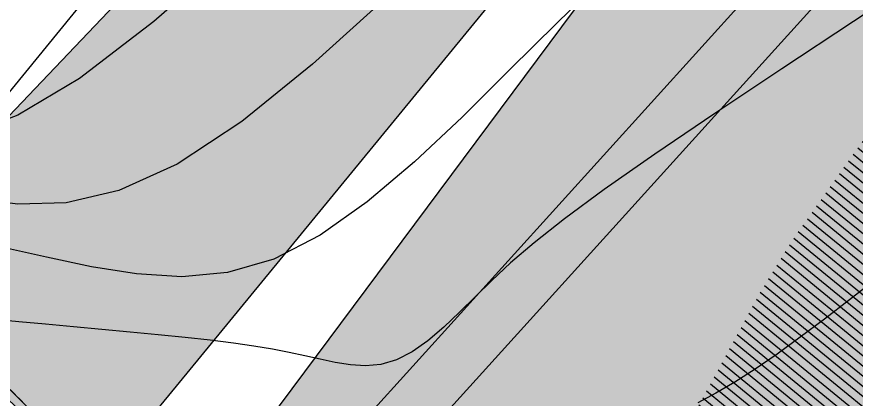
# Model space of a CAD drawing. Extents: x -196763 to -87592, y -65703 to -55832.
# Drawn here: x -87747.4 to -87727.44, y -65536.23 to -65527.14 of the extents above; entities that cross this region are included whole.
import ezdxf

# ---------------------------------------------------------------- set-up
doc = ezdxf.new("R2010")
doc.units = 0
doc.header["$MEASUREMENT"] = 0
for name, color, linetype in [('0_PROP.corte', 10, 'Continuous'), ('0_PROP.trama', 251, 'Continuous'), ('0_PROP.vista4', 140, 'Continuous'), ('0_PROPfinal', 4, 'Continuous'), ('0_tramas piso0', 7, 'Continuous'), ('CV', 8, 'Continuous'), ('CVD', 6, 'Continuous')]:
    doc.layers.add(name, color=color, linetype=linetype)

msp = doc.modelspace()

# ---------------------------------------------------------------- hatches: boundary and pattern name
at = {"layer": '0_PROP.trama'}
h = msp.add_hatch(dxfattribs=at)
h.set_pattern_fill('ANSI31', color=5, scale=1.5, angle=-42.14304215208207)
h.set_pattern_definition([(320.7139156958359, (-87565.58503045063, -65839.24052635212), (0.118723670199725, 0.1451238785807041), [])])
h.paths.add_polyline_path([(-87702.04703608042, -65510.92768437375), (-87708.36357994455, -65507.24827431946), (-87719.55484973677, -65520.41162050432), (-87719.85213807058, -65520.77193655343), (-87725.42713807059, -65527.82893655341), (-87727.25598826069, -65530.04157337206), (-87728.98098826068, -65532.47857337205), (-87729.73247614646, -65533.70253314795), (-87735.05082225932, -65543.47996617746), (-87735.5705303043, -65544.32517337425), (-87736.63083253487, -65545.94857996162), (-87735.22298708206, -65547.08720846876), (-87732.55039100186, -65549.1556519395), (-87731.44161968332, -65548.78779938605)])
h = msp.add_hatch(color=256, dxfattribs=at)
h.dxf.hatch_style = 1
edge = h.paths.add_edge_path()
edge.add_line((-87745.54499733256, -65538.28111964936), (-87745.42005967481, -65538.13452087696))
edge.add_arc((-87637.04927176915, -65427.26095513434), 155.0392700311026, 223.8976485634946, 225.6540299730254, ccw=False)
edge.add_line((-87748.76740206855, -65534.76088357238), (-87748.91173183438, -65534.89933543655))
edge.add_arc((-87655.7358333673, -65445.5048589562), 129.1244379671906, 223.8134518173412, 225.9310006975266)
edge = h.paths.add_edge_path()
edge.add_line((-87743.67241781983, -65539.7957484849), (-87743.80813917662, -65539.93801945659))
edge.add_arc((-87651.06835537238, -65441.09481402456), 135.5383589989754, 226.8247030543718, 233.0253626053064)
edge.add_line((-87732.58945187416, -65549.37665730996), (-87732.469132949, -65549.21689700123))
edge.add_arc((-87650.35476652304, -65440.19765662834), 136.4842992619217, 226.8646259028792, 233.0125803918554, ccw=False)
h.paths.add_polyline_path([(-87753.60105960169, -65529.35482485253), (-87753.59230807604, -65529.35674562633), (-87757.66260999406, -65524.74405773764), (-87757.81257299746, -65524.87638724162), (-87753.1020408927, -65530.21461885847), (-87753.0067048462, -65530.02838004266)])
edge = h.paths.add_edge_path()
edge.add_line((-87751.92626314526, -65528.85548067644), (-87751.71311670446, -65528.60637335897))
edge.add_line((-87751.71311670446, -65528.60637335897), (-87751.89561777815, -65528.63280111007))
edge.add_line((-87751.89561777815, -65528.63280111007), (-87752.27911522756, -65528.6070348752))
edge.add_line((-87752.27911522756, -65528.60703487521), (-87752.28241635388, -65528.61348362025))
edge.add_arc((-87753.07755919945, -65530.16679390954), 1.744999999905353, 48.717779373311885, 62.89199661738752, ccw=False)
at = {"layer": '0_tramas piso0', "transparency": 33554536}
h = msp.add_hatch(color=55, dxfattribs=at)
h.dxf.hatch_style = 1
h.paths.add_polyline_path([(-87714.68261777796, -65527.14280110988), (-87708.41361777796, -65519.52580110988), (-87702.72761777797, -65511.90780110989), (-87702.04703417499, -65510.92768609765), (-87733.159617778, -65492.78480110994), (-87757.66589071287, -65524.74833677977), (-87752.96498011998, -65530.0756647752), (-87737.06857794728, -65513.18313111439), (-87728.34732044731, -65503.54496282662), (-87715.37205811928, -65515.28672953052), (-87722.75174550513, -65523.44185136318), (-87722.0845012846, -65524.0458258368), (-87723.4260825267, -65525.52834281995), (-87729.18732715117, -65520.31479194178), (-87743.67272090737, -65539.79546465445, 0.02651848822541035), (-87732.55035262289, -65549.15564156263), (-87731.44161777795, -65548.7878011099), (-87729.06961777798, -65546.0728011099), (-87725.05961777795, -65541.4718011099), (-87720.47361777796, -65534.68980110988)])
h.paths.add_polyline_path([(-87730.11495350269, -65519.47632091005), (-87734.38012161477, -65515.61666345876), (-87750.63983652074, -65532.71064417862), (-87749.53365612838, -65533.96422806535, 0.002029062586950126), (-87748.77125114489, -65534.76460472241, 0.00801598864144035), (-87745.42264313337, -65538.13200496662)], flags=17)

# ---------------------------------------------------------------- linework, layer by layer
at = {"layer": '0_PROP.corte', "linetype": 'Continuous'}
for centre, radius, start, end in [((-87650.53876781603, -65440.42918621629), 136.1939498133252, 223.3742244969445, 225.8401109706687), ((-87650.53876777919, -65440.42918618028), 136.3886587147308, 223.3742244973074, 225.7376006886203), ((-87642.08233138485, -65432.01973736267), 148.1183086874013, 223.9211266378817, 225.7596195425816)]:
    msp.add_arc(centre, radius, start, end, dxfattribs=at)
at = {"layer": '0_PROP.vista4', "linetype": 'Continuous'}
for points in [[(-87750.7484345886, -65532.80630670743), (-87735.72402299696, -65514.39960106189), (-87753.10204089269, -65530.21461885847)], [(-87750.74842372588, -65532.80629712257), (-87734.3801002891, -65515.616641063)], [(-87745.42005967481, -65538.13452087696), (-87730.1149535029, -65519.47632091024)], [(-87743.77470948572, -65539.90297652213), (-87729.18776418387, -65520.31537879663)]]:
    msp.add_lwpolyline(points, dxfattribs=at)
at = {"layer": '0_PROPfinal', "linetype": 'Continuous'}
msp.add_ray((-87789.63962134835, -65592.52463376487), (0.6709838222267455, 0.7414719888910081), dxfattribs=at)
msp.add_lwpolyline([(-87709.61212453453, -65500.93503843342), (-87724.59913175358, -65517.49646015876), (-87722.04314823491, -65519.80945864898), (-87746.9125800551, -65547.29147306478)], dxfattribs=at)
at = {"layer": 'CV', "linetype": 'Continuous'}
for points in [[(-87724.86478553215, -65513.98665958075, 0), (-87731.17761777817, -65519.34780111001, 0), (-87732.99861777815, -65521.15280111003, 0), (-87734.87361777815, -65523.01980111003, 0), (-87734.87361777815, -65523.01980111003, 0), (-87736.75261777814, -65524.88180111005, 0), (-87738.59761777814, -65526.66080111003, 0), (-87740.37561777813, -65528.26980111006, 0), (-87742.05261777813, -65529.62680111005, 0), (-87743.59361777813, -65530.64580111008, 0), (-87743.59361777813, -65530.64580111008, 0), (-87744.97861777812, -65531.27180111007, 0), (-87746.22761777812, -65531.56080111006, 0), (-87747.37661777814, -65531.59680111008, 0), (-87748.45761777813, -65531.46380111005, 0)], [(-87733.15324752516, -65516.7267837723, 0), (-87735.15961777818, -65518.72480111005, 0), (-87735.15961777818, -65518.72480111005, 0), (-87737.56661777815, -65521.11480111003, 0), (-87739.90961777815, -65523.40180111004, 0), (-87742.12361777815, -65525.48180111006, 0), (-87744.14561777815, -65527.25080111006, 0), (-87745.91161777813, -65528.60580111007, 0), (-87745.91161777813, -65528.60580111007, 0), (-87747.37761777814, -65529.47780111007, 0), (-87748.58661777813, -65529.93580111006, 0)], [(-87725.75161777815, -65526.09380110999, 0), (-87727.51061777814, -65527.24980110998, 0), (-87729.21461777815, -65528.37480111001, 0), (-87730.80661777814, -65529.43680111002, 0), (-87732.23261777814, -65530.40480111001, 0), (-87733.43661777815, -65531.24780111003, 0), (-87733.43661777815, -65531.24780111003, 0), (-87734.38161777813, -65531.94380111003, 0), (-87735.10361777812, -65532.51580111004, 0), (-87735.65961777812, -65532.99280111003, 0), (-87736.10461777814, -65533.40780111004, 0), (-87736.4936177781, -65533.79180111003, 0), (-87736.4936177781, -65533.79180111003, 0), (-87736.87361777812, -65534.16680111003, 0), (-87737.25261777811, -65534.52380111004, 0), (-87737.62961777812, -65534.84380111002, 0), (-87738.00461777812, -65535.10980111003, 0), (-87738.37661777812, -65535.30180111004, 0), (-87738.37661777812, -65535.30180111004, 0), (-87738.74361777812, -65535.40780111004, 0), (-87739.10861777811, -65535.44180111005, 0), (-87739.47061777813, -65535.41980111005, 0), (-87739.83061777812, -65535.36080111004, 0), (-87740.18961777812, -65535.28480111004, 0), (-87740.18961777812, -65535.28480111004, 0), (-87740.55161777811, -65535.20480111006, 0), (-87740.92561777812, -65535.12580111006, 0), (-87741.32561777811, -65535.04780111005, 0), (-87741.76361777811, -65534.97280111004, 0), (-87742.25361777811, -65534.90080111005, 0), (-87742.25361777811, -65534.90080111005, 0), (-87742.80261777811, -65534.83080111005, 0), (-87743.4026177781, -65534.76480111005, 0), (-87744.04061777813, -65534.70080111004, 0), (-87744.70561777812, -65534.63780111008, 0), (-87745.38161777813, -65534.57580111007, 0), (-87745.38161777813, -65534.57580111007, 0), (-87746.05861777812, -65534.51380111006, 0), (-87746.72061777812, -65534.45380111007, 0), (-87747.35361777812, -65534.39580111008, 0), (-87747.94261777811, -65534.34080111005, 0)], [(-87727.00061777813, -65533.40680111002, 0), (-87727.60161777811, -65533.87380110999, 0), (-87728.19461777812, -65534.32880111001, 0), (-87728.77161777811, -65534.76280111002, 0), (-87729.32361777811, -65535.16380111, 0), (-87729.84461777814, -65535.52180111001, 0), (-87729.84461777814, -65535.52180111001, 0), (-87730.32761777811, -65535.82880111001, 0), (-87730.77861777811, -65536.09280111, 0), (-87731.20561777812, -65536.32380111, 0)]]:
    msp.add_polyline3d(points, dxfattribs=at)
at = {"layer": 'CVD', "linetype": 'Continuous'}
msp.add_polyline3d([(-87727.9135948613, -65521.46781213477, 0), (-87728.86961777817, -65522.17480111, 0), (-87730.01061777817, -65523.07980111003, 0), (-87730.01061777817, -65523.07980111003, 0), (-87731.14861777815, -65524.05480111003, 0), (-87732.28461777815, -65525.09080111003, 0), (-87733.41861777814, -65526.17080111001, 0), (-87734.55161777814, -65527.28080111003, 0), (-87735.68361777814, -65528.40580111003, 0), (-87735.68361777814, -65528.40580111003, 0), (-87736.81561777813, -65529.52380111004, 0), (-87737.94461777814, -65530.58780111003, 0), (-87739.06961777812, -65531.54280111004, 0), (-87740.18661777812, -65532.33280111002, 0), (-87741.29361777812, -65532.90580111006, 0), (-87741.29361777812, -65532.90580111006, 0), (-87742.38961777814, -65533.22280111004, 0), (-87743.47561777814, -65533.32180111005, 0), (-87744.55361777812, -65533.25680111008, 0), (-87745.62761777811, -65533.08280111005, 0), (-87746.69861777812, -65532.85380111006, 0), (-87746.69861777812, -65532.85380111006, 0), (-87747.76361777812, -65532.61780111006, 0)], dxfattribs=at)

doc.saveas('drawing.dxf')
